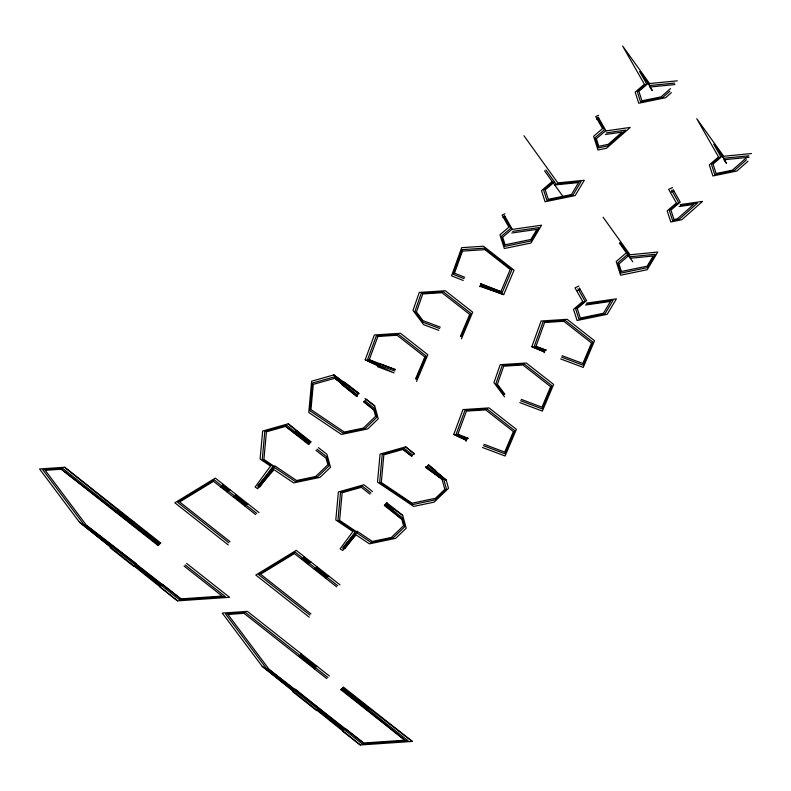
<?xml version="1.0" encoding="UTF-8"?>
<svg xmlns="http://www.w3.org/2000/svg" width="791" height="791" viewBox="0 0 791 791"><rect width="100%" height="100%" fill="white"/><g stroke="black" fill="none" stroke-linecap="round" stroke-linejoin="round"><path stroke-width="1.19" d="M466.037 441.309L466.383 440.35L453.767 434.397L462.962 409.59L489.026 407.909L516.394 429.335L505.093 456.012L482.53 447.518M467.521 438.085L467.273 438.797L457.821 434.338L466.433 411.112L485.644 409.876L513.389 431.599L504.717 452.086L484.013 444.285M544.465 352.074L531.819 346.715L541.103 320.998L567.167 319.317L594.535 340.743L583.244 367.42L560.671 358.926M545.661 349.493L545.365 350.195L535.942 346.448L544.574 322.52L563.785 321.284L591.53 343.007L582.858 363.494L562.154 355.703M365.205 359.767L393.967 372.887L377.485 366.678L377.821 365.719L365.205 359.767L374.4 334.949L400.464 333.268L427.832 354.704L416.541 381.381M369.259 359.707L395.451 369.654L378.958 363.455L378.711 364.167L369.259 359.707L377.871 336.482L397.082 335.236L424.826 356.959L415.552 378.869M416.313 379.136L426.122 355.99L398.535 334.395L376.387 335.829L367.528 359.727L378.325 364.839L394.818 371.038M460.421 336.343L469.696 314.432L441.951 292.71L422.74 293.955L416.462 311.98L422.898 320.573L440.32 327.128M461.193 336.61L470.991 313.463L443.405 291.869L421.257 293.303L414.978 311.318L423.195 322.313L439.687 328.512M461.41 338.855L472.711 312.178L445.343 290.742L419.27 292.423L412.991 310.438L423.6 324.626L438.837 330.361M481.205 283.455L480.888 284.137L500.861 291.661L510.244 269.494L484.893 249.649L462.468 251.093L454.499 273.182L464.752 277.255M479.9 286.302L503.699 294.618L514.051 270.176L483.489 246.238L461.707 247.642L451.532 275.822L463.219 280.469M544.188 352.727L544.584 351.797L531.819 346.715M479.732 286.678L480.157 285.759L503.699 294.618M115.99 512.36L116.534 511.797L132.166 524.126L131.632 524.7M118.512 509.72L117.79 510.472L133.422 522.802L134.144 522.05M144.081 534.518L144.624 533.955L158.665 545.029L158.131 545.592L61.312 469.231L45.225 470.329L86.585 525.501L136.536 563.914L136.003 564.477L161.967 584.954L162.511 584.391L180.892 598.886L222.133 596.078L184.095 566.079M146.602 531.868L145.88 532.63L159.92 543.704L160.642 542.952M220.699 486.999L221.243 486.435L227.897 491.676L227.353 492.249M223.22 484.349L222.498 485.11L229.153 490.361L229.874 489.599M233.365 496.985L233.909 496.422L245.714 505.726L245.17 506.299M235.886 494.345L235.164 495.097L246.97 504.411L247.692 503.649M294.242 433.191L294.786 432.618L309.143 443.949L308.609 444.512L285.61 426.379L266.429 431.807L263.907 459.452L274.695 466.71L259.794 486.88L257.876 485.615L274.873 465.899L296.585 480.503L315.649 476.508L327.85 464.772L326.06 458.286L315.925 450.297M296.763 430.541L296.042 431.293L310.408 442.624L311.12 441.872L288.231 423.808L262.661 431.046L260.101 459.067L270.542 466.097L255.088 487.019L257.648 488.7L274.032 469.686L293.688 482.905L319.999 477.378L330.519 467.263L326.95 454.36L318.447 447.647M363.82 401.69L373.807 409.827L375.596 416.313L363.395 428.05L344.342 432.044L310.962 409.6L313.266 384.386L335.018 378.236L342.533 384.159L341.989 384.733L356.355 396.054L356.899 395.49M358.155 394.165L358.877 393.414L344.51 382.083L343.788 382.834L333.772 374.934L311.634 381.203L308.777 412.477L341.435 434.447L367.746 428.92L378.266 418.805L374.707 405.902L366.193 399.188L365.472 399.939M364.216 401.264L363.682 401.838L373.807 409.827M301.648 559.247L302.182 558.683L308.836 563.934L308.302 564.497M304.159 556.607L303.447 557.358L310.092 562.609L310.814 561.847M412.19 455.665L411.646 456.229L403.015 449.417L383.833 454.845L381.311 482.5L412.071 503.185L435.515 498.261L444.819 489.313L442.031 479.198L426.013 467.56L426.547 466.997M413.446 454.341L414.168 453.579L405.635 446.856L380.066 454.093L377.505 482.115L413.653 506.428L434.121 502.137L448.497 488.304L446.272 480.226L428.524 464.91L427.812 465.672M314.314 569.233L314.848 568.67L326.653 577.984L326.11 578.547M316.825 566.593L316.103 567.345L327.909 576.659L328.631 575.897M391.644 511.233L392.178 510.67L384.861 504.895L384.317 505.459L401.769 519.222L403.558 525.708L391.357 537.445L372.304 541.449L356.949 531.127L342.918 547.412L344.836 548.677L357.057 532.125L339.616 520.399L342.147 492.753L361.319 487.325L369.951 494.128M394.155 508.593L393.434 509.345L386.117 503.57L386.829 502.819M298.721 656.481L299.255 655.917L314.887 668.247L314.353 668.81M301.233 653.831L300.511 654.592L316.143 666.922L316.865 666.16M340.852 689.712L341.386 689.139L367.36 709.626L366.816 710.189M369.338 707.55L368.616 708.301L342.641 687.824L343.363 687.063L412.299 741.434L360.251 744.984L342.711 731.151L343.432 730.4L317.468 709.913L316.746 710.674L292.897 691.858L293.619 691.107L262.167 666.299L222.271 613.084L247.395 611.374L329.323 675.989M747.129 157.122L732.387 170.164L716.102 173.526L713.057 164.034L722.351 156.074L726.454 163.282L723.923 159.752L749.018 157.28M746.467 159.792L734.325 170.53L714.718 174.574L711.455 164.38L720.72 156.45L713.739 144.189L723.834 158.259L748.85 155.797M747.979 161.216L736.905 171.014L712.889 175.968L709.319 164.844L718.535 156.954L696.772 118.729L723.716 156.272L751.45 153.533M670.481 88.592L661.058 96.868L641.946 100.813L638.901 91.321L648.205 83.362L652.308 90.569L649.777 87.04L674.871 84.568M669.829 91.232L662.996 97.234L640.572 101.861L637.299 91.667L646.563 83.737L639.583 71.477L649.688 85.547L674.703 83.075M671.341 92.666L665.587 97.718L638.742 103.255L635.163 92.132L644.388 84.242L622.626 46.016L649.569 83.549L677.304 80.82M552.158 181.525L541.499 190.641L545.068 201.774L575.166 195.565L584.322 180.269L557.803 182.879L523.939 135.706M552.899 182.256L543.635 190.176L546.907 200.37L573.03 194.981L581.039 181.594L556.024 184.056L545.919 169.986M554.54 181.871L545.236 189.83L548.282 199.322L571.428 194.546L578.577 182.583L554.689 184.946M625.562 253.515L616.199 261.524L620.599 275.219L647.206 269.731L657.786 252.042L630.051 254.781L603.108 217.238M627.055 254.969L617.781 262.889L621.054 273.083L647.176 267.694L655.185 254.306L630.17 256.768L620.065 242.699M629.082 255.275L618.977 263.927L621.4 271.481L647.157 266.162L653.237 255.997L630.259 258.271M598.639 115.239L595.732 116.633L602.564 128.636L593.586 136.309L597.986 150.013L606.509 148.253L630.219 127.42L605.995 130.891M596.572 119.184L598.747 118.136M504.974 213.748L502.067 215.142L508.9 227.146L499.922 234.828L504.322 248.522L530.929 243.035L541.588 225.208L512.331 229.4M502.908 217.693L505.083 216.645M672.528 187.516L668.662 189.375L676.404 202.98L667.189 210.861L670.758 221.994L681.862 219.7L702.556 201.398L680.309 204.582M670.916 192.223L673.813 190.829M578.864 286.026L574.998 287.884L582.74 301.49L573.524 309.37L577.094 320.503L607.191 314.294L616.436 298.83L586.645 303.101M577.252 290.742L580.149 289.348M606.321 132.858L625.602 130.1L607.488 146.009L598.441 147.877L595.168 137.683L604.443 129.754L597.462 117.493M605.412 134.5L622.131 132.107L608.23 144.328L598.787 146.276L596.365 138.712L605.847 130.604L598.184 117.147M680.468 205.571L697.454 203.139L679.291 219.206L672.597 220.59L669.324 210.396L678.589 202.476L671.608 190.206M679.153 206.52L693.628 204.444L677.353 218.84L673.972 219.542L670.926 210.05L680.23 202.091L673.062 189.514M512.657 231.368L538.908 227.61L530.899 240.998L504.777 246.387L501.504 236.193L510.778 228.273L503.788 216.002M511.747 233.009L536.901 229.41L530.88 239.475L505.123 244.785L502.69 237.231L512.182 229.113L504.52 215.656M586.803 304.08L613.065 300.323L605.046 313.711L578.933 319.099L575.66 308.915L584.925 300.985L577.944 288.715M585.488 305.029L610.523 301.44L603.444 313.276L580.307 318.051L577.262 308.559L586.566 300.61L579.398 288.023M160.741 543.031L64.674 467.254L39.55 468.974L79.446 522.189L177.53 600.863L229.568 597.314L186.607 563.429M326.802 678.629L244.033 613.351L227.946 614.449L269.306 669.611L363.613 743.006L404.854 740.188L341.386 689.139M535.942 346.448L546.403 350.136M480.572 284.829L502.077 292.927L511.876 269.79L484.29 248.186L462.142 249.62L453.233 274.309L464.09 278.63M561.521 357.087L583.016 365.175L592.825 342.038L565.239 320.444L543.081 321.868L534.172 346.567L545.029 350.878M521.259 399.386L541.964 407.177L550.645 386.69L522.9 364.967L503.689 366.203L497.41 384.228L504.816 394.136M520.626 400.76L542.132 408.858L551.93 385.721L524.344 364.117L502.196 365.551L495.917 383.576L504.144 394.561M519.786 402.609L542.349 411.102L553.651 384.426L526.282 363L500.209 364.681L493.93 382.696L504.549 396.874M483.38 445.669L504.876 453.767L514.674 430.62L487.098 409.026L464.94 410.46L456.081 434.368L466.888 439.47M457.821 434.338L468.44 438.372M480.414 283.504L500.861 291.661M453.767 434.397L466.502 440.211M386.117 503.57L402.668 515.297L406.228 528.21L395.708 538.325L369.397 543.842L356.118 534.914L342.691 550.496L340.13 548.806L352.915 531.512L335.809 520.013L338.37 491.992L363.939 484.754L372.472 491.488M426.013 467.56L442.031 479.198L425.568 466.631M358.877 393.414L333.772 374.934L358.59 393.71M285.61 426.379L309.143 443.949M364.977 398.545L374.707 405.902M403.015 449.417L411.765 456.1M342.641 687.824L412.299 741.434M61.312 469.231L158.665 545.029M86.585 525.501L180.892 598.886M357.433 394.927L334.484 376.823L312.564 383.022L310.023 410.836L343.096 433.072L365.254 428.425L376.743 417.381L374.192 408.136L364.76 400.701M428.524 464.91L435.851 470.685L435.129 471.446L446.272 480.226L428.129 465.335M412.724 455.092L404.132 448.319L382.221 454.528L379.68 482.332L412.754 504.579L434.912 499.922L446.401 488.878L443.85 479.643L427.091 466.423M386.404 502.473L402.668 515.297M309.686 443.385L286.728 425.281L264.817 431.481L262.276 459.294L272.915 466.443L257.777 486.94L274.507 467.521L295.35 481.531L317.507 476.884L328.997 465.84L326.446 456.605L317.003 449.159M371.028 493.001L362.446 486.218L340.525 492.427L337.984 520.231L355.278 531.868L342.819 548.736L356.593 532.748L371.058 542.478L393.216 537.821L404.705 526.786L402.154 517.541L385.395 504.322M259.033 512.598L215.3 478.11L174.851 502.789L228.283 544.93M256.768 513.458L214.272 479.939L177.599 502.305L228.896 542.764M255.691 514.595L213.491 481.314L179.666 501.949L229.973 541.637M339.972 584.846L296.249 550.358L255.8 575.037L309.232 617.178M337.708 585.706L295.211 552.187L258.548 574.563L309.845 615.022M336.63 586.843L294.43 553.562L260.605 574.197L310.922 613.885M159.209 544.465L62.756 468.391L42.793 469.745L83.53 524.077L179.448 599.736L225.316 596.602L185.173 564.942M327.879 677.501L245.477 612.501L225.514 613.865L266.251 668.197L362.169 743.856L408.037 740.722L341.93 688.575M340.476 689.416L404.854 740.188M363.613 743.006L345.232 728.511L344.688 729.075L295.409 689.218L294.875 689.782L269.306 669.611M79.446 522.189L110.898 546.986L110.176 547.748L134.025 566.554L134.747 565.802L160.711 586.279L159.99 587.041L177.53 600.863M64.674 467.254L159.92 543.704M262.167 666.299L360.251 744.984M357.433 396.489L335.018 378.236L356.355 396.054M405.635 446.856L414.425 454.074M384.861 504.895L401.769 519.222M288.231 423.808L310.408 442.624M619.383 243.114L632.79 261.791M544.544 170.807L562.411 195.693"/></g></svg>
